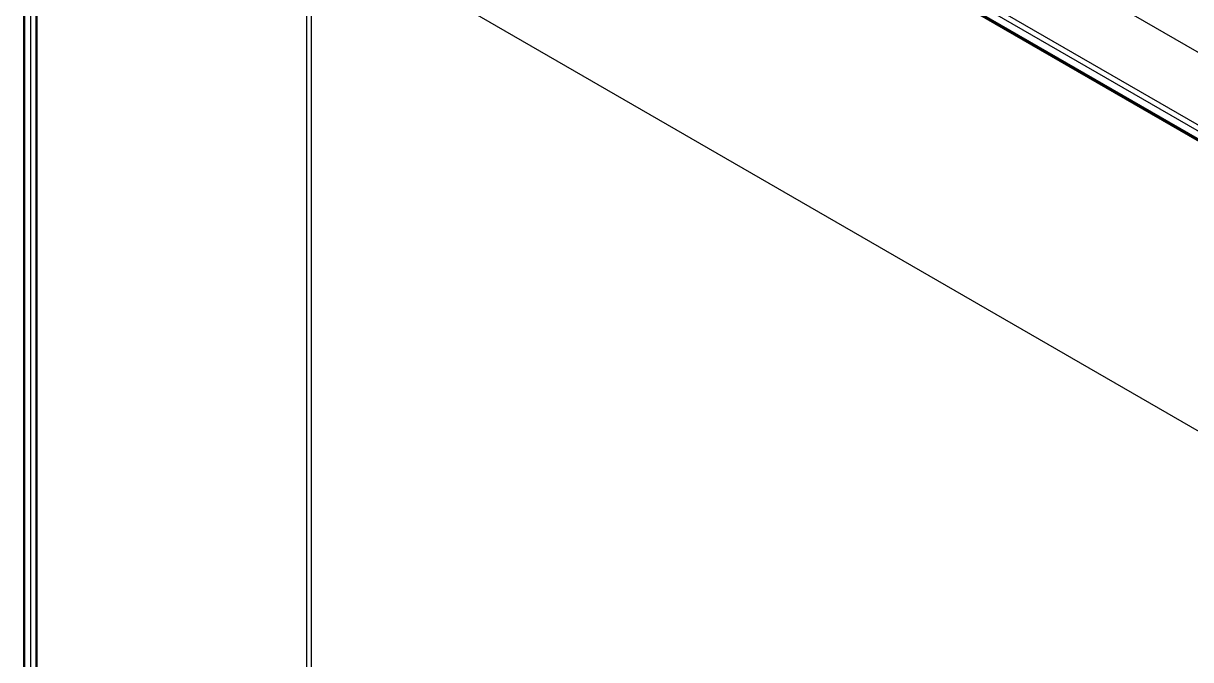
# Model space of a CAD drawing. Header units: millimetres. Extents: x 0 to 594, y 0 to 420.
# Drawn here: x 257.51 to 289.49, y 43.21 to 60.64 of the extents above; entities that cross this region are included whole.
import ezdxf

# ---------------------------------------------------------------- set-up
doc = ezdxf.new("R2010")
doc.units = ezdxf.units.MM
doc.header["$LTSCALE"] = 32.67
doc.layers.get('0').update_dxf_attribs({"linetype": 'CONTINUOUS'})
doc.layers.add('AUSFORMSCHRAEGEN', color=7, linetype='CONTINUOUS')
doc.layers.add('RUNDUNGEN', color=7, linetype='CONTINUOUS')

msp = doc.modelspace()

# ---------------------------------------------------------------- linework, layer by layer
at = {"color": 7, "linetype": 'CONTINUOUS'}
for p, q in [((306.2836, 47.8404), (258.2003, 75.6011)), ((257.8821, 75.4174), (257.8821, 37.8583)), ((298.866, 44.1743), (265.6178, 63.37)), ((265.2643, 63.1658), (265.2643, 41.5857)), ((265.4057, 41.6674), (265.4057, 63.2475))]:
    msp.add_line(p, q, dxfattribs=at)
at = {"layer": 'AUSFORMSCHRAEGEN', "color": 7, "linetype": 'CONTINUOUS'}
msp.add_line((307.9983, 49.2795), (259.915, 77.0401), dxfattribs=at)
at = {"layer": 'RUNDUNGEN', "color": 7, "linetype": 'CONTINUOUS'}
for p, q in [((306.2305, 48.143), (258.1473, 75.9037)), ((306.3, 48.2648), (258.2167, 76.0254)), ((257.5112, 75.5942), (257.5112, 38.0351)), ((257.5405, 75.5533), (257.5405, 37.9943)), ((258.1473, 75.6954), (306.2305, 47.9348)), ((258.168, 75.6497), (306.2512, 47.889)), ((257.7208, 37.8902), (257.7208, 75.4492)), ((257.861, 37.8895), (257.861, 75.4485))]:
    msp.add_line(p, q, dxfattribs=at)

doc.saveas('drawing.dxf')
